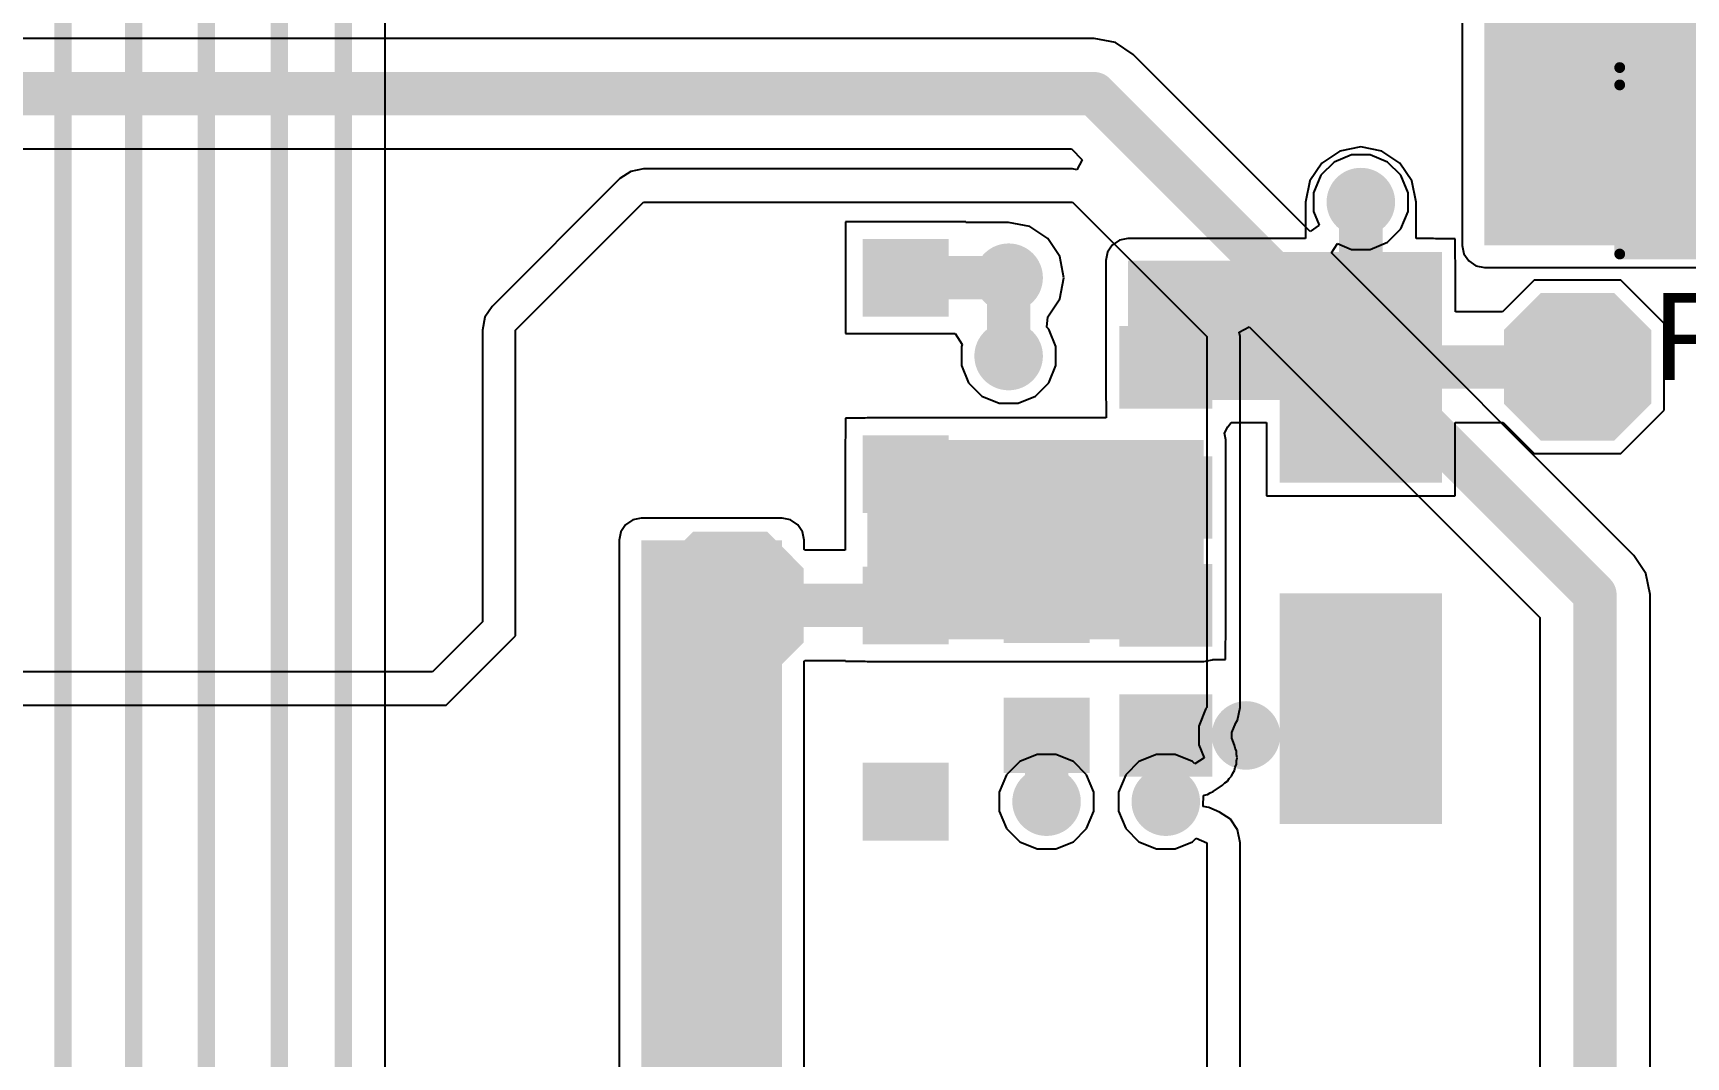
# Model space of a CAD drawing. Header units: millimetres. Extents: x 0 to 172, y 0 to 138.
# Drawn here: x 91.17 to 110.54, y 73.96 to 85.95 of the extents above; entities that cross this region are included whole.
import ezdxf

# ---------------------------------------------------------------- set-up
doc = ezdxf.new("R2010")
doc.units = ezdxf.units.MM
for name, color, linetype in [('BottomLayer', 5, 'Continuous'), ('BottomPaste', 16, 'Continuous'), ('BottomSolder', 6, 'Continuous'), ('TopLayer', 1, 'Continuous'), ('TopOverlay', 2, 'Continuous'), ('TopPaste', 8, 'Continuous'), ('TopSolder', 216, 'Continuous'), ('ViaHoleLayer', 16, 'Continuous')]:
    doc.layers.add(name, color=color, linetype=linetype)
doc.styles.add('Arial', font='', dxfattribs={"height": 0.2})
doc.styles.get('Arial').set_extended_font_data('Arial')

# ---------------------------------------------------------------- blocks, each defined once
blk = doc.blocks.new('T__________B_41')
at = {"layer": 'BottomLayer'}
blk.add_hatch(color=5, dxfattribs=at).paths.add_polyline_path([(0.3809999999999999, 0.7619999999999999), (-0.3809999999999999, 0.7619999999999999), (-0.7619999999999999, 0.3809999999999999), (-0.7619999999999999, -0.3809999999999999), (-0.3809999999999999, -0.7619999999999999), (0.3809999999999999, -0.7619999999999999), (0.7619999999999999, -0.3809999999999999), (0.7619999999999999, 0.3809999999999999)])
at = {"layer": 'BottomPaste'}
blk.add_hatch(color=16, dxfattribs=at).paths.add_polyline_path([(0.3809999999999999, 0.7619999999999999), (-0.3809999999999999, 0.7619999999999999), (-0.7619999999999999, 0.3809999999999999), (-0.7619999999999999, -0.3809999999999999), (-0.3809999999999999, -0.7619999999999999), (0.3809999999999999, -0.7619999999999999), (0.7619999999999999, -0.3809999999999999), (0.7619999999999999, 0.3809999999999999)])
at = {"layer": 'BottomSolder'}
blk.add_hatch(color=6, dxfattribs=at).paths.add_polyline_path([(0.4318, 0.8636), (-0.4318, 0.8636), (-0.8636, 0.4318), (-0.8636, -0.4318), (-0.4318, -0.8636), (0.4318, -0.8636), (0.8636, -0.4318), (0.8636, 0.4318)])
blk = doc.blocks.new('T__________B_44')
at = {"layer": 'BottomLayer'}
blk.add_hatch(color=5, dxfattribs=at).paths.add_polyline_path([(0.3809999999999999, 0.7619999999999999), (-0.3809999999999999, 0.7619999999999999), (-0.7619999999999999, 0.3809999999999999), (-0.7619999999999999, -0.3809999999999999), (-0.3809999999999999, -0.7619999999999999), (0.3809999999999999, -0.7619999999999999), (0.7619999999999999, -0.3809999999999999), (0.7619999999999999, 0.3809999999999999)])
at = {"layer": 'BottomPaste'}
blk.add_hatch(color=16, dxfattribs=at).paths.add_polyline_path([(0.3809999999999999, 0.7619999999999999), (-0.3809999999999999, 0.7619999999999999), (-0.7619999999999999, 0.3809999999999999), (-0.7619999999999999, -0.3809999999999999), (-0.3809999999999999, -0.7619999999999999), (0.3809999999999999, -0.7619999999999999), (0.7619999999999999, -0.3809999999999999), (0.7619999999999999, 0.3809999999999999)])
at = {"layer": 'BottomSolder'}
blk.add_hatch(color=6, dxfattribs=at).paths.add_polyline_path([(0.4318, 0.8636), (-0.4318, 0.8636), (-0.8636, 0.4318), (-0.8636, -0.4318), (-0.4318, -0.8636), (0.4318, -0.8636), (0.8636, -0.4318), (0.8636, 0.4318)])
blk = doc.blocks.new('R___1206_122')
at = {"layer": 'TopLayer'}
for points in [[(-2.032, 0.889), (-0.508, 0.889), (-0.508, -0.889), (-2.032, -0.889)], [(0.508, 0.889), (2.032, 0.889), (2.032, -0.889), (0.508, -0.889)]]:
    blk.add_hatch(color=1, dxfattribs=at).paths.add_polyline_path(points)
at = {"layer": 'TopPaste'}
for points in [[(-2.032, 0.889), (-0.508, 0.889), (-0.508, -0.889), (-2.032, -0.889)], [(0.508, 0.889), (2.032, 0.889), (2.032, -0.889), (0.508, -0.889)]]:
    blk.add_hatch(color=8, dxfattribs=at).paths.add_polyline_path(points)
at = {"layer": 'TopSolder'}
for points in [[(-2.1336, 0.9905999999999999), (-0.4064, 0.9905999999999999), (-0.4064, -0.9905999999999999), (-2.1336, -0.9905999999999999)], [(0.4064, 0.9905999999999999), (2.1336, 0.9905999999999999), (2.1336, -0.9905999999999999), (0.4064, -0.9905999999999999)]]:
    blk.add_hatch(color=216, dxfattribs=at).paths.add_polyline_path(points)
at = {"layer": 'TopOverlay', "const_width": 0.127}
for points in [[(-2.1336, 0.9905999999999999), (-2.1336, -0.9905999999999999)], [(2.1336, 0.9905999999999999), (-2.1336, 0.9905999999999999)], [(2.1336, 0.9905999999999999), (2.1336, -0.9905999999999999)], [(2.1336, -0.9905999999999999), (-2.1336, -0.9905999999999999)]]:
    blk.add_lwpolyline(points, dxfattribs=at)
at = {"layer": 'TopOverlay', "const_width": 0.0635}
for points in [[(-2.16535, 0.9905999999999999, 1), (-2.10185, 0.9905999999999999, 1)], [(-2.16535, 0.9905999999999999, 1), (-2.10185, 0.9905999999999999, 1)], [(2.10185, 0.9905999999999999, 1), (2.16535, 0.9905999999999999, 1)], [(2.10185, 0.9905999999999999, 1), (2.16535, 0.9905999999999999, 1)], [(-2.16535, -0.9905999999999999, 1), (-2.10185, -0.9905999999999999, 1)], [(-2.16535, -0.9905999999999999, 1), (-2.10185, -0.9905999999999999, 1)], [(2.10185, -0.9905999999999999, 1), (2.16535, -0.9905999999999999, 1)], [(2.10185, -0.9905999999999999, 1), (2.16535, -0.9905999999999999, 1)]]:
    blk.add_lwpolyline(points, format="xyb", close=True, dxfattribs=at)
blk = doc.blocks.new('R___0603_B_182')
at = {"layer": 'BottomLayer'}
for points in [[(-1.143, -0.4445), (-1.143, 0.4445), (-0.3809999999999999, 0.4445), (-0.3809999999999999, -0.4445)], [(0.3809999999999999, -0.4445), (0.3809999999999999, 0.4445), (1.143, 0.4445), (1.143, -0.4445)]]:
    blk.add_hatch(color=5, dxfattribs=at).paths.add_polyline_path(points)
at = {"layer": 'BottomPaste'}
for points in [[(-1.143, -0.4445), (-1.143, 0.4445), (-0.3809999999999999, 0.4445), (-0.3809999999999999, -0.4445)], [(0.3809999999999999, -0.4445), (0.3809999999999999, 0.4445), (1.143, 0.4445), (1.143, -0.4445)]]:
    blk.add_hatch(color=16, dxfattribs=at).paths.add_polyline_path(points)
at = {"layer": 'BottomSolder'}
for points in [[(-1.2446, -0.5460999999999999), (-1.2446, 0.5460999999999999), (-0.2794, 0.5460999999999999), (-0.2794, -0.5460999999999999)], [(0.2794, -0.5460999999999999), (0.2794, 0.5460999999999999), (1.2446, 0.5460999999999999), (1.2446, -0.5460999999999999)]]:
    blk.add_hatch(color=6, dxfattribs=at).paths.add_polyline_path(points)
blk = doc.blocks.new('R___0603_B_184')
at = {"layer": 'BottomLayer'}
for points in [[(-1.143, -0.4445), (-1.143, 0.4445), (-0.3810000000000001, 0.4445), (-0.3809999999999999, -0.4445)], [(0.3810000000000001, -0.4445), (0.3809999999999999, 0.4445), (1.143, 0.4445), (1.143, -0.4445)]]:
    blk.add_hatch(color=5, dxfattribs=at).paths.add_polyline_path(points)
at = {"layer": 'BottomPaste'}
for points in [[(-1.143, -0.4445), (-1.143, 0.4445), (-0.3810000000000001, 0.4445), (-0.3809999999999999, -0.4445)], [(0.3810000000000001, -0.4445), (0.3809999999999999, 0.4445), (1.143, 0.4445), (1.143, -0.4445)]]:
    blk.add_hatch(color=16, dxfattribs=at).paths.add_polyline_path(points)
at = {"layer": 'BottomSolder'}
for points in [[(-1.2446, -0.5461), (-1.2446, 0.5460999999999999), (-0.2794, 0.5461), (-0.2793999999999999, -0.5460999999999999)], [(0.2794, -0.5461), (0.2793999999999999, 0.5460999999999999), (1.2446, 0.5461), (1.2446, -0.5460999999999999)]]:
    blk.add_hatch(color=6, dxfattribs=at).paths.add_polyline_path(points)
blk = doc.blocks.new('SOD_323_B_295')
at = {"layer": 'BottomLayer'}
for points in [[(-0.74999977, -0.4500003699999999), (-1.55000071, -0.4500003700000001), (-1.55000071, 0.4500003699999999), (-0.74999977, 0.4500003700000001)], [(1.55000071, -0.4500003699999999), (0.74999977, -0.4500003700000001), (0.74999977, 0.4500003699999999), (1.55000071, 0.4500003700000001)]]:
    blk.add_hatch(color=5, dxfattribs=at).paths.add_polyline_path(points)
at = {"layer": 'BottomPaste'}
for points in [[(-0.74999977, -0.4500003699999999), (-1.55000071, -0.4500003700000001), (-1.55000071, 0.4500003699999999), (-0.74999977, 0.4500003700000001)], [(1.55000071, -0.4500003699999999), (0.74999977, -0.4500003700000001), (0.74999977, 0.4500003699999999), (1.55000071, 0.4500003700000001)]]:
    blk.add_hatch(color=16, dxfattribs=at).paths.add_polyline_path(points)
at = {"layer": 'BottomSolder'}
for points in [[(-0.69499861, -0.5050015299999998), (-1.60500187, -0.50500153), (-1.60500187, 0.5050015299999998), (-0.69499861, 0.50500153)], [(1.60500187, -0.5050015299999998), (0.69499861, -0.50500153), (0.69499861, 0.5050015299999998), (1.60500187, 0.50500153)]]:
    blk.add_hatch(color=6, dxfattribs=at).paths.add_polyline_path(points)
blk = doc.blocks.new('SMA_B_296')
at = {"layer": 'BottomLayer'}
for points in [[(-3.24999858, 0.84999957), (-0.7499985, 0.84999957), (-0.7499985, -0.84999957), (-3.24999858, -0.84999957)], [(0.75000104, 0.84999957), (3.25000112, 0.84999957), (3.25000112, -0.84999957), (0.75000104, -0.84999957)]]:
    blk.add_hatch(color=5, dxfattribs=at).paths.add_polyline_path(points)
at = {"layer": 'BottomPaste'}
for points in [[(-3.24999858, 0.84999957), (-0.7499985, 0.84999957), (-0.7499985, -0.84999957), (-3.24999858, -0.84999957)], [(0.75000104, 0.84999957), (3.25000112, 0.84999957), (3.25000112, -0.84999957), (0.75000104, -0.84999957)]]:
    blk.add_hatch(color=16, dxfattribs=at).paths.add_polyline_path(points)
at = {"layer": 'BottomSolder'}
for points in [[(-3.35159858, 0.95159957), (-0.6483985, 0.95159957), (-0.6483985, -0.95159957), (-3.35159858, -0.95159957)], [(0.64840104, 0.95159957), (3.35160112, 0.95159957), (3.35160112, -0.95159957), (0.64840104, -0.95159957)]]:
    blk.add_hatch(color=6, dxfattribs=at).paths.add_polyline_path(points)
blk = doc.blocks.new('SOD_323_B_298')
at = {"layer": 'BottomLayer'}
for points in [[(-0.74999977, -0.4500003699999999), (-1.55000071, -0.4500003700000001), (-1.55000071, 0.4500003699999999), (-0.74999977, 0.4500003700000001)], [(1.55000071, -0.4500003699999999), (0.74999977, -0.4500003700000001), (0.74999977, 0.4500003699999999), (1.55000071, 0.4500003700000001)]]:
    blk.add_hatch(color=5, dxfattribs=at).paths.add_polyline_path(points)
at = {"layer": 'BottomPaste'}
for points in [[(-0.74999977, -0.4500003699999999), (-1.55000071, -0.4500003700000001), (-1.55000071, 0.4500003699999999), (-0.74999977, 0.4500003700000001)], [(1.55000071, -0.4500003699999999), (0.74999977, -0.4500003700000001), (0.74999977, 0.4500003699999999), (1.55000071, 0.4500003700000001)]]:
    blk.add_hatch(color=16, dxfattribs=at).paths.add_polyline_path(points)
at = {"layer": 'BottomSolder'}
for points in [[(-0.69499861, -0.5050015299999998), (-1.60500187, -0.50500153), (-1.60500187, 0.5050015299999998), (-0.69499861, 0.50500153)], [(1.60500187, -0.5050015299999998), (0.69499861, -0.50500153), (0.69499861, 0.5050015299999998), (1.60500187, 0.50500153)]]:
    blk.add_hatch(color=6, dxfattribs=at).paths.add_polyline_path(points)
blk = doc.blocks.new('C___0603_B_353')
at = {"layer": 'BottomLayer'}
for points in [[(-1.143, -0.4445), (-1.143, 0.4445), (-0.3809999999999999, 0.4445), (-0.3809999999999999, -0.4445)], [(0.3809999999999999, -0.4445), (0.3809999999999999, 0.4445), (1.143, 0.4445), (1.143, -0.4445)]]:
    blk.add_hatch(color=5, dxfattribs=at).paths.add_polyline_path(points)
at = {"layer": 'BottomPaste'}
for points in [[(-1.143, -0.4445), (-1.143, 0.4445), (-0.3809999999999999, 0.4445), (-0.3809999999999999, -0.4445)], [(0.3809999999999999, -0.4445), (0.3809999999999999, 0.4445), (1.143, 0.4445), (1.143, -0.4445)]]:
    blk.add_hatch(color=16, dxfattribs=at).paths.add_polyline_path(points)
at = {"layer": 'BottomSolder'}
for points in [[(-1.20299988, -0.50449988), (-1.20299988, 0.50449988), (-0.3210001199999999, 0.50449988), (-0.3210001199999999, -0.50449988)], [(0.3210001199999999, -0.50449988), (0.3210001199999999, 0.50449988), (1.20299988, 0.50449988), (1.20299988, -0.50449988)]]:
    blk.add_hatch(color=6, dxfattribs=at).paths.add_polyline_path(points)
blk = doc.blocks.new('C___1206_359')
at = {"layer": 'TopLayer'}
for points in [[(-2.032, 0.889), (-0.508, 0.889), (-0.508, -0.889), (-2.032, -0.889)], [(0.508, 0.889), (2.032, 0.889), (2.032, -0.889), (0.508, -0.889)]]:
    blk.add_hatch(color=1, dxfattribs=at).paths.add_polyline_path(points)
at = {"layer": 'TopPaste'}
for points in [[(-2.032, 0.889), (-0.508, 0.889), (-0.508, -0.889), (-2.032, -0.889)], [(0.508, 0.889), (2.032, 0.889), (2.032, -0.889), (0.508, -0.889)]]:
    blk.add_hatch(color=8, dxfattribs=at).paths.add_polyline_path(points)
at = {"layer": 'TopSolder'}
for points in [[(-2.1336, 0.9905999999999999), (-0.4064, 0.9905999999999999), (-0.4064, -0.9905999999999999), (-2.1336, -0.9905999999999999)], [(0.4064, 0.9905999999999999), (2.1336, 0.9905999999999999), (2.1336, -0.9905999999999999), (0.4064, -0.9905999999999999)]]:
    blk.add_hatch(color=216, dxfattribs=at).paths.add_polyline_path(points)
at = {"layer": 'TopOverlay', "const_width": 0.127}
for points in [[(-0.6096, 0.9905999999999999), (-2.1336, 0.9905999999999999)], [(-2.1336, 0.9905999999999999), (-2.1336, -0.9905999999999999)], [(2.1336, 0.9905999999999999), (0.6096, 0.9905999999999999)], [(2.1336, 0.9905999999999999), (2.1336, -0.9905999999999999)], [(-0.6096, -0.9905999999999999), (-2.1336, -0.9905999999999999)], [(2.1336, -0.9905999999999999), (0.6096, -0.9905999999999999)]]:
    blk.add_lwpolyline(points, dxfattribs=at)
at = {"layer": 'TopOverlay', "const_width": 0.0635}
for points in [[(-2.16535, 0.9905999999999999, 1), (-2.10185, 0.9905999999999999, 1)], [(-2.16535, 0.9905999999999999, 1), (-2.10185, 0.9905999999999999, 1)], [(-0.64135, 0.9905999999999999, 1), (-0.57785, 0.9905999999999999, 1)], [(0.57785, 0.9905999999999999, 1), (0.64135, 0.9905999999999999, 1)], [(2.10185, 0.9905999999999999, 1), (2.16535, 0.9905999999999999, 1)], [(2.10185, 0.9905999999999999, 1), (2.16535, 0.9905999999999999, 1)], [(-2.16535, -0.9905999999999999, 1), (-2.10185, -0.9905999999999999, 1)], [(-2.16535, -0.9905999999999999, 1), (-2.10185, -0.9905999999999999, 1)], [(-0.64135, -0.9905999999999999, 1), (-0.57785, -0.9905999999999999, 1)], [(0.57785, -0.9905999999999999, 1), (0.64135, -0.9905999999999999, 1)], [(2.10185, -0.9905999999999999, 1), (2.16535, -0.9905999999999999, 1)], [(2.10185, -0.9905999999999999, 1), (2.16535, -0.9905999999999999, 1)]]:
    blk.add_lwpolyline(points, format="xyb", close=True, dxfattribs=at)

msp = doc.modelspace()

# ---------------------------------------------------------------- hatches: boundary and pattern name
at = {"layer": 'BottomLayer'}
h = msp.add_hatch(color=5, dxfattribs=at)
edge = h.paths.add_edge_path()
edge.add_arc((106.7308, 83.9724), 0.2999994, 0, 360)
h = msp.add_hatch(color=5, dxfattribs=at)
edge = h.paths.add_edge_path()
edge.add_arc((102.6033, 83.0866004), 0.2999994, 0, 360)
for points in [[(104.0003, 81.65559996), (107.58080084, 81.65559996), (107.58080084, 83.28659999999999), (104.0003, 83.28659999999999)], [(100.94679836, 78.84799826), (104.8893, 78.84799826), (104.8893, 81.18660166), (100.94679836, 81.18660166)], [(104.0003, 78.86699999999999), (104.8893, 78.86699999999999), (104.8893, 80.89359995999999), (104.0003, 80.89359995999999)], [(98.298, 68.7267993), (99.949, 68.7267993), (99.949, 80.00999746), (98.298, 80.00999746)]]:
    msp.add_hatch(color=5, dxfattribs=at).paths.add_polyline_path(points)
h = msp.add_hatch(color=5, dxfattribs=at)
edge = h.paths.add_edge_path()
edge.add_arc((102.6033, 82.169), 0.2999994, 0, 360)
h = msp.add_hatch(color=5, dxfattribs=at)
edge = h.paths.add_edge_path()
edge.add_arc((105.3846, 77.724), 0.2999994, 0, 360)
h = msp.add_hatch(color=5, dxfattribs=at)
edge = h.paths.add_edge_path()
edge.add_arc((103.0478, 76.94799952), 0.2999994, 0, 360)
h = msp.add_hatch(color=5, dxfattribs=at)
edge = h.paths.add_edge_path()
edge.add_arc((104.4448, 76.94799952), 0.2999994, 0, 360)
at = {"layer": 'BottomSolder'}
h = msp.add_hatch(color=6, dxfattribs=at)
edge = h.paths.add_edge_path()
edge.add_arc((106.7308, 83.9724), 0.4015993999999999, 0, 360)
h = msp.add_hatch(color=6, dxfattribs=at)
edge = h.paths.add_edge_path()
edge.add_arc((102.6033, 83.0866004), 0.4015993999999999, 0, 360)
h = msp.add_hatch(color=6, dxfattribs=at)
edge = h.paths.add_edge_path()
edge.add_arc((102.6033, 82.169), 0.4015993999999999, 0, 360)
h = msp.add_hatch(color=6, dxfattribs=at)
edge = h.paths.add_edge_path()
edge.add_arc((105.3846, 77.724), 0.4015993999999999, 0, 360)
h = msp.add_hatch(color=6, dxfattribs=at)
edge = h.paths.add_edge_path()
edge.add_arc((103.0478, 76.94799952), 0.4015993999999999, 0, 360)
h = msp.add_hatch(color=6, dxfattribs=at)
edge = h.paths.add_edge_path()
edge.add_arc((104.4448, 76.94799952), 0.4015993999999999, 0, 360)
at = {"layer": 'TopLayer'}
msp.add_hatch(color=1, dxfattribs=at).paths.add_polyline_path([(108.1786, 83.46559888), (111.5822, 83.46559888), (111.5822, 89.28099999999999), (108.1786, 89.28099999999999)])
h = msp.add_hatch(color=1, dxfattribs=at)
edge = h.paths.add_edge_path()
edge.add_arc((106.7308, 83.9724), 0.2999994, 0, 360)
h = msp.add_hatch(color=1, dxfattribs=at)
edge = h.paths.add_edge_path()
edge.add_arc((102.6033, 83.0866004), 0.2999994, 0, 360)
h = msp.add_hatch(color=1, dxfattribs=at)
edge = h.paths.add_edge_path()
edge.add_arc((102.6033, 82.169), 0.2999994, 0, 360)
h = msp.add_hatch(color=1, dxfattribs=at)
edge = h.paths.add_edge_path()
edge.add_arc((105.3846, 77.724), 0.2999994, 0, 360)
h = msp.add_hatch(color=1, dxfattribs=at)
edge = h.paths.add_edge_path()
edge.add_arc((103.0478, 76.94799952), 0.2999994, 0, 360)
h = msp.add_hatch(color=1, dxfattribs=at)
edge = h.paths.add_edge_path()
edge.add_arc((104.4448, 76.94799952), 0.2999994, 0, 360)
at = {"layer": 'TopSolder'}
h = msp.add_hatch(color=216, dxfattribs=at)
edge = h.paths.add_edge_path()
edge.add_arc((106.7308, 83.9724), 0.4015993999999999, 0, 360)
h = msp.add_hatch(color=216, dxfattribs=at)
edge = h.paths.add_edge_path()
edge.add_arc((102.6033, 83.0866004), 0.4015993999999999, 0, 360)
h = msp.add_hatch(color=216, dxfattribs=at)
edge = h.paths.add_edge_path()
edge.add_arc((102.6033, 82.169), 0.4015993999999999, 0, 360)
h = msp.add_hatch(color=216, dxfattribs=at)
edge = h.paths.add_edge_path()
edge.add_arc((105.3846, 77.724), 0.4015993999999999, 0, 360)
h = msp.add_hatch(color=216, dxfattribs=at)
edge = h.paths.add_edge_path()
edge.add_arc((103.0478, 76.94799952), 0.4015993999999999, 0, 360)
h = msp.add_hatch(color=216, dxfattribs=at)
edge = h.paths.add_edge_path()
edge.add_arc((104.4448, 76.94799952), 0.4015993999999999, 0, 360)
at = {"layer": 'ViaHoleLayer'}
h = msp.add_hatch(color=16, dxfattribs=at)
edge = h.paths.add_edge_path()
edge.add_arc((106.7308, 83.9724), 0.1499997, 0, 360)
h = msp.add_hatch(color=16, dxfattribs=at)
edge = h.paths.add_edge_path()
edge.add_arc((102.6033, 83.0866004), 0.1499997, 0, 360)
h = msp.add_hatch(color=16, dxfattribs=at)
edge = h.paths.add_edge_path()
edge.add_arc((102.6033, 82.169), 0.1499997, 0, 360)
h = msp.add_hatch(color=16, dxfattribs=at)
edge = h.paths.add_edge_path()
edge.add_arc((105.3846, 77.724), 0.1499997, 0, 360)
h = msp.add_hatch(color=16, dxfattribs=at)
edge = h.paths.add_edge_path()
edge.add_arc((103.0478, 76.94799952), 0.1499997, 0, 360)
h = msp.add_hatch(color=16, dxfattribs=at)
edge = h.paths.add_edge_path()
edge.add_arc((104.4448, 76.94799952), 0.1499997, 0, 360)

# ---------------------------------------------------------------- linework, layer by layer
at = {"layer": 'BottomLayer'}
for p, q in [((95.29835652, 70.77102178), (95.29835652, 95.49019763999999)), ((106.4830357, 84.5705573), (106.2729904, 84.4302096)), ((106.7308, 84.61984091999999), (106.4830357, 84.5705573)), ((106.9785643, 84.5705573), (106.7308, 84.61984091999999)), ((107.1886096, 84.4302096), (106.9785643, 84.5705573)), ((106.2729904, 84.4302096), (106.1326427, 84.2201643)), ((107.3289573, 84.2201643), (107.1886096, 84.4302096)), ((106.1326427, 84.2201643), (106.08335908, 83.9724)), ((107.37824092, 83.9724), (107.3289573, 84.2201643)), ((106.08335908, 83.9724), (106.08335908, 83.54557586)), ((107.37824092, 83.54557586), (107.37824092, 83.9724)), ((102.1007991, 83.7405996), (100.6928009, 83.7405996)), ((100.6928009, 83.7405996), (100.6928009, 82.4326012)), ((102.1007991, 83.73404132), (102.1007991, 83.7405996)), ((102.6033, 83.73404132), (102.1007991, 83.73404132)), ((102.8510643, 83.68475769999999), (102.6033, 83.73404132)), ((103.0611096, 83.54440999999998), (102.8510643, 83.68475769999999)), ((103.2014573, 83.3343647), (103.0611096, 83.54440999999998)), ((103.90119428, 83.52586292), (103.81717616, 83.46972383999999)), ((104.0003, 83.54557586), (103.90119428, 83.52586292)), ((106.08335908, 83.54557586), (104.0003, 83.54557586)), ((107.58080084, 83.54557586), (107.37824092, 83.54557586)), ((107.6058173, 83.5406), (107.58080084, 83.54557586)), ((107.8347983, 83.5406), (107.6058173, 83.5406)), ((107.8347983, 83.31162916), (107.8347983, 83.5406)), ((103.25074092, 83.0866004), (103.2014573, 83.3343647)), ((103.76103708, 83.38570571999999), (103.74132414, 83.28659999999999)), ((103.81717616, 83.46972383999999), (103.76103708, 83.38570571999999)), ((107.8397767, 83.28659999999999), (107.8347983, 83.31162916)), ((103.74132414, 83.28659999999999), (103.74132414, 81.65559996)), ((107.8397767, 82.6867409), (107.8397767, 83.28659999999999)), ((103.2014573, 82.8388361), (103.25074092, 83.0866004)), ((108.7628, 83.05799999999999), (108.3915409, 82.6867409)), ((109.7788, 83.05799999999999), (108.7628, 83.05799999999999)), ((110.2868, 82.55), (109.7788, 83.05799999999999)), ((103.06111214, 82.62879334), (103.2014573, 82.8388361)), ((103.04908524, 82.50668791999999), (103.06111214, 82.62879334)), ((108.3915409, 82.6867409), (107.8397767, 82.6867409)), ((110.2868, 81.53399999999999), (110.2868, 82.55)), ((100.6928009, 82.4326012), (101.97537644, 82.4326012)), ((101.97537644, 82.4326012), (102.06023784, 82.30559865999999)), ((103.0729587, 82.48281446), (103.04908524, 82.50668791999999)), ((103.1572994, 82.2791979), (103.0729587, 82.48281446)), ((102.06023784, 82.30559865999999), (102.0493006, 82.2791979)), ((102.0493006, 82.2791979), (102.0493006, 82.0588021)), ((103.1572994, 82.0588021), (103.1572994, 82.2791979)), ((102.0493006, 82.0588021), (102.1336413, 81.85518554)), ((103.0729587, 81.85518554), (103.1572994, 82.0588021)), ((102.1336413, 81.85518554), (102.28948554, 81.69934129999999)), ((102.91711446, 81.69934129999999), (103.0729587, 81.85518554)), ((102.28948554, 81.69934129999999), (102.4931021, 81.61500059999999)), ((102.4931021, 81.61500059999999), (102.7134979, 81.61500059999999)), ((102.7134979, 81.61500059999999), (102.91711446, 81.69934129999999)), ((103.74132414, 81.65559996), (103.7463, 81.63058349999999)), ((103.7463, 81.63058349999999), (103.7463, 81.44557752)), ((100.9217692, 81.44059912), (100.6928009, 81.44059912)), ((100.6928009, 81.44059912), (100.6928009, 81.21163082)), ((100.94679836, 81.44557752), (100.9217692, 81.44059912)), ((103.7463, 81.44557752), (100.94679836, 81.44557752)), ((105.17024686, 81.33978905999999), (105.21037886, 81.39185906)), ((105.21037886, 81.39185906), (105.6268017, 81.39185906)), ((105.6268017, 81.39185906), (105.6268017, 80.53259992)), ((107.8347983, 80.53259992), (107.8347983, 81.39185906)), ((107.8347983, 81.39185906), (108.39694094, 81.39185906)), ((108.39694094, 81.39185906), (108.7628, 81.026)), ((109.7788, 81.026), (110.2868, 81.53399999999999)), ((100.6928009, 81.21163082), (100.6878225, 81.18660166)), ((100.6878225, 81.18660166), (100.6878225, 79.89544092)), ((105.13271074, 81.26485652), (105.17024686, 81.33978905999999)), ((105.14827586, 81.18660166), (105.13271074, 81.26485652)), ((105.14827586, 78.84799826), (105.14827586, 81.18660166)), ((108.7628, 81.026), (109.7788, 81.026)), ((105.6268017, 80.53259992), (107.8347983, 80.53259992)), ((98.19889428, 80.24926291999999), (98.11487616, 80.19312384)), ((98.298, 80.26897586), (98.19889428, 80.24926291999999)), ((99.949, 80.26897586), (98.298, 80.26897586)), ((100.04810572, 80.24926291999999), (99.949, 80.26897586)), ((100.13212384, 80.19312384), (100.04810572, 80.24926291999999)), ((98.05873707999999, 80.10910571999999), (98.03902414, 80.00999999999999)), ((98.03902414, 80.00999999999999), (98.03902414, 68.7267993)), ((98.11487616, 80.19312384), (98.05873707999999, 80.10910571999999)), ((100.18826292, 80.10910571999999), (100.13212384, 80.19312384)), ((100.20797586, 80.00999999999999), (100.18826292, 80.10910571999999)), ((100.20797586, 79.90342414), (100.20797586, 80.00999999999999)), ((100.21595908, 79.89544092), (100.20797586, 79.90342414)), ((100.6878225, 79.89544092), (100.21595908, 79.89544092)), ((105.1433, 78.82298180000001), (105.14827586, 78.84799826)), ((105.1433, 78.613), (105.1433, 78.82298180000001)), ((100.20797586, 78.59257586), (100.21595908, 78.60055908)), ((100.20797586, 68.78577555999999), (100.20797586, 78.59257586)), ((100.21595908, 78.60055908), (100.6928009, 78.60055908)), ((100.6928009, 78.60055908), (100.6928009, 78.59400079999999)), ((100.6928009, 78.59400079999999), (100.9217692, 78.59400079999999)), ((100.9217692, 78.59400079999999), (100.94679836, 78.5890224)), ((100.94679836, 78.5890224), (104.8893, 78.5890224)), ((104.8893, 78.5890224), (104.98840572, 78.60873534)), ((104.98840572, 78.60873534), (104.99478874, 78.613)), ((104.99478874, 78.613), (105.1433, 78.613))]:
    msp.add_line(p, q, dxfattribs=at)
for points, const_width in [([(91.51964423999999, 54.96135311999999), (91.51964423999999, 97.92044424)], 0.2032), ([(92.34872056, 55.50468197999999), (92.34872056, 96.74292056)], 0.2032), ([(93.20208944, 57.12050552), (93.20208944, 96.44728488)], 0.2032), ([(94.05805928, 57.47478726), (94.05805928, 96.13532208)], 0.2032), ([(94.80630264, 68.59998472), (94.80630264, 95.69401232)], 0.2032), ([(106.7308, 82.03929998), (106.7308, 83.9724)], 0.508), ([(101.3968, 83.0866004), (102.6033, 83.0866004)], 0.508), ([(104.4448, 82.03659996), (104.44750002, 82.03929998)], 0.508), ([(104.44750002, 82.03929998), (106.7308, 82.03929998)], 0.508), ([(106.7308, 82.03929998), (109.26809998, 82.03929998)], 0.508), ([(106.7308, 82.03659996), (106.7308, 82.03929998)], 0.508), ([(109.26809998, 82.03929998), (109.2708, 82.042)], 0.508), ([(99.3394, 79.248), (101.3968, 79.248)], 0.508), ([(103.0478, 76.94799952), (103.0478, 77.724)], 0.508), ([(104.4448, 76.94799952), (104.4448, 77.724)], 0.508)]:
    msp.add_lwpolyline(points, dxfattribs=dict(at, const_width=const_width))
at = {"layer": 'BottomLayer', "const_width": 0.254}
for points in [[(106.6038, 83.9724, 1), (106.8578, 83.9724, 1)], [(101.2698, 83.0866004, 1), (101.5238, 83.0866004, 1)], [(102.4763, 83.0866004, 1), (102.7303, 83.0866004, 1)], [(104.3178, 82.03659996, 1), (104.5718, 82.03659996, 1)], [(104.32050002, 82.03929998, 1), (104.57450002, 82.03929998, 1)], [(104.32050002, 82.03929998, 1), (104.57450002, 82.03929998, 1)], [(106.6038, 82.03929998, 1), (106.8578, 82.03929998, 1)], [(106.6038, 82.03929998, 1), (106.8578, 82.03929998, 1)], [(106.6038, 82.03929998, 1), (106.8578, 82.03929998, 1)], [(106.6038, 82.03929998, 1), (106.8578, 82.03929998, 1)], [(106.6038, 82.03659996, 1), (106.8578, 82.03659996, 1)], [(109.14109998, 82.03929998, 1), (109.39509998, 82.03929998, 1)], [(109.14109998, 82.03929998, 1), (109.39509998, 82.03929998, 1)], [(109.1438, 82.042, 1), (109.3978, 82.042, 1)], [(99.2124, 79.248, 1), (99.4664, 79.248, 1)], [(101.2698, 79.248, 1), (101.5238, 79.248, 1)], [(102.9208, 77.724, 1), (103.1748, 77.724, 1)], [(104.3178, 77.724, 1), (104.5718, 77.724, 1)], [(102.9208, 76.94799952, 1), (103.1748, 76.94799952, 1)], [(104.3178, 76.94799952, 1), (104.5718, 76.94799952, 1)]]:
    msp.add_lwpolyline(points, format="xyb", close=True, dxfattribs=at)
at = {"layer": 'TopLayer'}
for p, q in [((107.91962414, 87.89789888), (107.91962414, 83.46559888)), ((103.6066, 85.88984092), (86.52657828, 85.88984092)), ((103.8543643, 85.8405573), (103.6066, 85.88984092)), ((104.0644096, 85.7002096), (103.8543643, 85.8405573)), ((106.13615298, 83.62846621999999), (104.0644096, 85.7002096)), ((86.2584, 84.59495908), (103.33842172, 84.59495908)), ((103.33842172, 84.59495908), (103.46548014, 84.46790066)), ((103.46548014, 84.46790066), (103.4029174, 84.35085491999999)), ((106.6206021, 84.5263994), (106.41698554, 84.44205869999999)), ((106.8409979, 84.5263994), (106.6206021, 84.5263994)), ((107.04461446, 84.44205869999999), (106.8409979, 84.5263994)), ((98.17473126, 84.33129437999999), (98.04870408, 84.24708576)), ((98.32339238, 84.36086506), (98.17473126, 84.33129437999999)), ((103.3526, 84.36086506), (98.32339238, 84.36086506)), ((103.4029174, 84.35085491999999), (103.3526, 84.36086506)), ((106.2611413, 84.28621446), (106.1768006, 84.0825979)), ((106.41698554, 84.44205869999999), (106.2611413, 84.28621446)), ((107.2004587, 84.28621446), (107.04461446, 84.44205869999999)), ((107.2847994, 84.0825979), (107.2004587, 84.28621446)), ((98.04870408, 84.24708576), (96.55011424, 82.74849084)), ((106.1768006, 84.0825979), (106.1768006, 83.86220209999999)), ((107.2847994, 83.86220209999999), (107.2847994, 84.0825979)), ((96.8248, 82.47380507999999), (98.32339238, 83.9724)), ((98.32339238, 83.9724), (103.3526, 83.9724)), ((103.3526, 83.9724), (104.9274, 82.3976)), ((106.2438185, 83.70040664), (106.13615298, 83.62846621999999)), ((106.1768006, 83.86220209999999), (106.2438185, 83.70040664)), ((107.2004587, 83.65858553999999), (107.2847994, 83.86220209999999)), ((106.8409979, 83.4184006), (107.04461446, 83.5027413)), ((107.04461446, 83.5027413), (107.2004587, 83.65858553999999)), ((106.38686622, 83.37775298), (106.45880664, 83.4854185)), ((109.9318096, 79.83280959999999), (106.38686622, 83.37775298)), ((106.45880664, 83.4854185), (106.6206021, 83.4184006)), ((106.6206021, 83.4184006), (106.8409979, 83.4184006)), ((107.91962414, 83.46559888), (107.93933708, 83.36649316)), ((107.93933708, 83.36649316), (107.99547616, 83.28247504)), ((107.99547616, 83.28247504), (108.07949428, 83.22633596)), ((108.07949428, 83.22633596), (108.1786, 83.20662302)), ((108.1786, 83.20662302), (111.5822, 83.20662302)), ((96.55011424, 82.74849084), (96.46590562, 82.62246366)), ((96.46590562, 82.62246366), (96.43633494, 82.47380507999999)), ((96.43633494, 82.47380507999999), (96.43633494, 79.05330646)), ((96.8248, 78.8924), (96.8248, 82.47380507999999)), ((104.9274, 82.3976), (104.9274, 78.05027315999999)), ((105.30585492, 82.4479174), (105.42290066, 82.51048014)), ((105.31586506, 82.3976), (105.30585492, 82.4479174)), ((105.31586506, 78.05027315999999), (105.31586506, 82.3976)), ((105.42290066, 82.51048014), (108.82655908, 79.10682171999999)), ((110.0721573, 79.62276684), (109.9318096, 79.83280959999999)), ((110.12144092, 79.375), (110.0721573, 79.62276684)), ((110.12144092, 68.5038), (110.12144092, 79.375)), ((96.43633494, 79.05330646), (95.85108084, 78.46805235999999)), ((108.82655908, 79.10682171999999), (108.82655908, 68.5038)), ((96.0119873, 78.0795873), (96.8248, 78.8924)), ((95.85108084, 78.46805235999999), (85.62339999999999, 78.46806506)), ((85.62339999999999, 78.07959999999999), (96.0119873, 78.0795873)), ((104.9149413, 78.03781445999999), (104.8306006, 77.83419789999999)), ((104.9274, 78.05027315999999), (104.9149413, 78.03781445999999)), ((105.21906566, 77.75692855999999), (105.26709198, 77.87287701999999)), ((105.26709198, 77.87287701999999), (105.28629438, 77.90161458)), ((105.28629438, 77.90161458), (105.31586506, 78.05027315999999)), ((104.8306006, 77.83419789999999), (104.8306006, 77.61380209999999)), ((105.21906566, 77.69107143999999), (105.21906566, 77.75692855999999)), ((105.25209074, 77.61134084), (105.21906566, 77.69107143999999)), ((102.9376021, 77.50199891999999), (102.73398554, 77.41765821999999)), ((103.1579979, 77.50199891999999), (102.9376021, 77.50199891999999)), ((103.36161446, 77.41765821999999), (103.1579979, 77.50199891999999)), ((104.3346021, 77.50199891999999), (104.13098554, 77.41765821999999)), ((104.5549979, 77.50199891999999), (104.3346021, 77.50199891999999)), ((104.75861446, 77.41765821999999), (104.5549979, 77.50199891999999)), ((104.8306006, 77.61380209999999), (104.89319636, 77.46268226)), ((105.25955326, 77.57381996), (105.25209074, 77.61134084)), ((105.27419636, 77.53847078), (105.25955326, 77.57381996)), ((105.27419636, 77.50021076), (105.27419636, 77.53847078)), ((105.28166142, 77.46268226), (105.27419636, 77.50021076)), ((102.73398554, 77.41765821999999), (102.5781413, 77.26181398)), ((103.5174587, 77.26181398), (103.36161446, 77.41765821999999)), ((104.13098554, 77.41765821999999), (103.9751413, 77.26181398)), ((104.78553084, 77.39074183999999), (104.75861446, 77.41765821999999)), ((104.89319636, 77.46268226), (104.78553084, 77.39074183999999)), ((105.23083348, 77.28221017999999), (105.25209074, 77.31402367999999)), ((105.25209074, 77.31402367999999), (105.2595558, 77.35155218)), ((105.2595558, 77.35155218), (105.27419636, 77.38689881999998)), ((105.27419636, 77.42515376), (105.28166142, 77.46268226)), ((105.27419636, 77.38689881999998), (105.27419636, 77.42515376)), ((102.5781413, 77.26181398), (102.4938006, 77.05819742)), ((103.6017994, 77.05819742), (103.5174587, 77.26181398)), ((103.9751413, 77.26181398), (103.8908006, 77.05819742)), ((105.0013521, 77.06774528), (105.10901762, 77.1396857)), ((105.10901762, 77.1396857), (105.1360737, 77.16674431999999)), ((105.1360737, 77.16674431999999), (105.16788212, 77.1879965)), ((105.16788212, 77.1879965), (105.18913684, 77.21980746)), ((105.18913684, 77.21980746), (105.21619292, 77.24686353999999)), ((105.21619292, 77.24686353999999), (105.23083348, 77.28221017999999)), ((102.4938006, 77.05819742), (102.4938006, 76.83780162)), ((103.6017994, 76.83780162), (103.6017994, 77.05819742)), ((103.8908006, 77.05819742), (103.8908006, 76.83780162)), ((104.88212958, 76.90035673999999), (104.88777346, 77.02070194)), ((104.88777346, 77.02070194), (104.896666, 77.0243824)), ((104.896666, 77.0243824), (104.93418942, 77.03184746)), ((104.93418942, 77.03184746), (104.96599784, 77.05310218)), ((104.96599784, 77.05310218), (105.0013521, 77.06774528)), ((102.4938006, 76.83780162), (102.5781413, 76.63418506)), ((103.5174587, 76.63418506), (103.6017994, 76.83780162)), ((103.8908006, 76.83780162), (103.9751413, 76.63418506)), ((104.88371708, 76.89201792), (104.88212958, 76.90035673999999)), ((104.94906112, 76.87902074), (104.88371708, 76.89201792)), ((105.07606112, 76.8264148), (104.94906112, 76.87902074)), ((105.2020883, 76.74220364), (105.07606112, 76.8264148)), ((105.28629692, 76.61617645999999), (105.2020883, 76.74220364)), ((102.5781413, 76.63418506), (102.73398554, 76.47834082)), ((103.36161446, 76.47834082), (103.5174587, 76.63418506)), ((103.9751413, 76.63418506), (104.13098554, 76.47834082)), ((104.75861446, 76.47834082), (104.8004, 76.52012636)), ((104.8004, 76.52012636), (104.9274, 76.46752042)), ((105.31586506, 76.46752042), (105.28629692, 76.61617645999999)), ((102.73398554, 76.47834082), (102.9376021, 76.39400011999999)), ((102.9376021, 76.39400011999999), (103.1579979, 76.39400011999999)), ((103.1579979, 76.39400011999999), (103.36161446, 76.47834082)), ((104.13098554, 76.47834082), (104.3346021, 76.39400011999999)), ((104.3346021, 76.39400011999999), (104.5549979, 76.39400011999999)), ((104.5549979, 76.39400011999999), (104.75861446, 76.47834082)), ((104.9274, 76.46752042), (104.9274, 72.09480882)), ((105.31586506, 72.09480882), (105.31586506, 76.46752042))]:
    msp.add_line(p, q, dxfattribs=at)
at = {"layer": 'TopLayer', "const_width": 0.508}
for points in [[(86.2584, 85.24239999999999), (103.6066, 85.24239999999999)], [(103.6066, 85.24239999999999), (109.474, 79.375)], [(102.6033, 82.169), (102.6033, 83.0866004)], [(109.474, 68.5038), (109.474, 79.375)]]:
    msp.add_lwpolyline(points, dxfattribs=at)
at = {"layer": 'TopLayer', "const_width": 0.254}
for points in [[(103.4796, 85.24239999999999, 1), (103.7336, 85.24239999999999, 1)], [(103.4796, 85.24239999999999, 1), (103.7336, 85.24239999999999, 1)], [(102.4763, 83.0866004, 1), (102.7303, 83.0866004, 1)], [(102.4763, 82.169, 1), (102.7303, 82.169, 1)], [(109.347, 79.375, 1), (109.601, 79.375, 1)], [(109.347, 79.375, 1), (109.601, 79.375, 1)]]:
    msp.add_lwpolyline(points, format="xyb", close=True, dxfattribs=at)

# ---------------------------------------------------------------- block references
for name, p, rotation in [('C___1206_359', (111.89821664, 86.53899888), 180), ('R___1206_122', (111.89821664, 84.35459888), 180), ('SOD_323_B_298', (101.3968, 81.93660016), 270), ('SMA_B_296', (106.7308, 80.03659887999999), 90), ('T__________B_41', (109.2708, 82.042), 90), ('R___0603_B_184', (104.4448, 81.27459995999999), 270), ('T__________B_44', (99.3394, 79.248), 90), ('SOD_323_B_295', (101.3968, 78.09799976), 270), ('C___0603_B_353', (103.0478, 78.48599999999999), 90), ('R___0603_B_182', (104.4448, 78.48599999999999), 90)]:
    msp.add_blockref(name, p, dxfattribs=dict(rotation=rotation))

# ---------------------------------------------------------------- texts
at = {"layer": 'TopOverlay', "style": 'Arial'}
msp.add_text('R107', height=1.016, dxfattribs=at).set_placement((110.16037404, 81.8897651))

doc.saveas('drawing.dxf')
